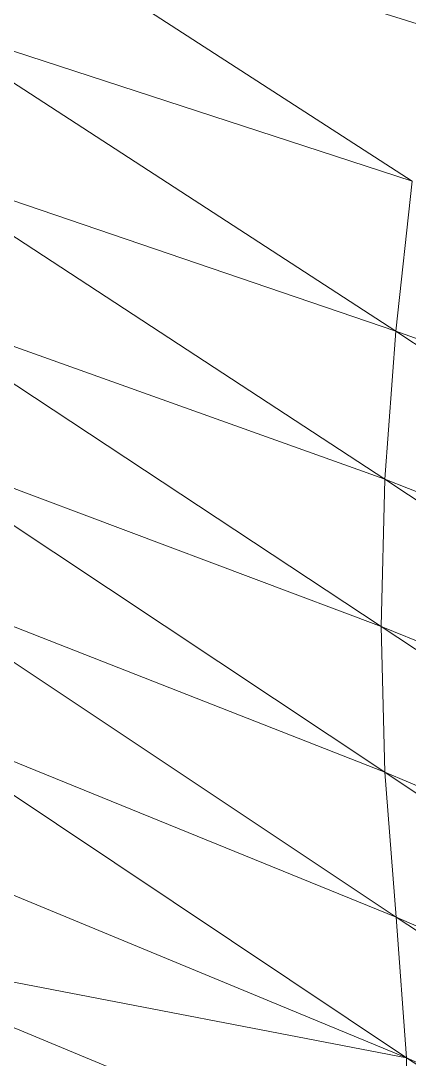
# Model space of a CAD drawing. Header units: millimetres. Extents: x -8591 to 7092, y -1621 to 14390.
# Drawn here: x -4589.29 to -4571.61, y 2818.39 to 2865.58 of the extents above; entities that cross this region are included whole.
import ezdxf

# ---------------------------------------------------------------- set-up
doc = ezdxf.new("R2010")
doc.units = ezdxf.units.MM
doc.layers.add('G-IMPT', color=8, linetype='Continuous', lineweight=9)
doc.layers.add('I-FURN', color=30, linetype='Continuous', lineweight=9)

# ---------------------------------------------------------------- blocks, each defined once
blk = doc.blocks.new('Artificial banana plant 1500mm - Family 4__C1-728657-Begane grond')
at = {"layer": 'G-IMPT'}
for p, q in [((-157.808, 208.346), (-179.254, 215.075)), ((-157.808, 208.346), (-179.254, 215.075)), ((-158.728, 201.418), (-179.245, 214.663)), ((-158.728, 201.418), (-179.245, 214.663)), ((-158.728, 201.418), (-180.705, 208.57)), ((-158.728, 201.418), (-180.705, 208.57)), ((-159.468, 194.604), (-180.799, 208.433)), ((-159.468, 194.604), (-180.799, 208.433)), ((-159.958, 187.871), (-181.998, 202.266)), ((-159.958, 187.871), (-181.998, 202.266)), ((-159.468, 194.604), (-181.998, 202.266)), ((-159.468, 194.604), (-181.998, 202.266)), ((-159.468, 194.604), (-158.728, 201.418)), ((-159.468, 194.604), (-158.728, 201.418)), ((-160.128, 181.183), (-182.458, 195.893)), ((-160.128, 181.183), (-182.458, 195.893)), ((-159.958, 187.871), (-182.423, 195.889)), ((-159.958, 187.871), (-182.423, 195.889)), ((-159.958, 187.871), (-159.468, 194.604)), ((-159.958, 187.871), (-159.468, 194.604)), ((-133.788, 177.59), (-159.468, 194.604)), ((-133.788, 177.59), (-159.468, 194.604)), ((-133.358, 185.063), (-159.468, 194.604)), ((-133.358, 185.063), (-159.468, 194.604)), ((-159.958, 174.555), (-182.728, 189.662)), ((-159.958, 174.555), (-182.728, 189.662)), ((-160.128, 181.183), (-182.728, 189.662)), ((-160.128, 181.183), (-182.728, 189.662)), ((-160.128, 181.183), (-159.958, 187.871)), ((-160.128, 181.183), (-159.958, 187.871)), ((-133.788, 170.482), (-159.958, 187.871)), ((-133.788, 170.482), (-159.958, 187.871)), ((-133.788, 177.59), (-159.958, 187.871)), ((-133.788, 177.59), (-159.958, 187.871)), ((-159.448, 167.977), (-182.778, 183.492)), ((-159.448, 167.977), (-182.778, 183.492)), ((-159.958, 174.555), (-182.778, 183.492)), ((-159.958, 174.555), (-182.778, 183.492)), ((-133.398, 163.361), (-160.128, 181.183)), ((-133.398, 163.361), (-160.128, 181.183)), ((-133.788, 170.482), (-160.128, 181.183)), ((-133.788, 170.482), (-160.128, 181.183)), ((-159.958, 174.555), (-160.128, 181.183)), ((-159.958, 174.555), (-160.128, 181.183)), ((-158.978, 161.577), (-182.668, 177.399)), ((-158.978, 161.577), (-182.668, 177.399)), ((-159.448, 167.977), (-182.668, 177.399)), ((-159.448, 167.977), (-182.668, 177.399)), ((-132.648, 156.347), (-159.958, 174.555)), ((-132.648, 156.347), (-159.958, 174.555)), ((-133.398, 163.361), (-159.958, 174.555)), ((-133.398, 163.361), (-159.958, 174.555)), ((-159.448, 167.977), (-159.958, 174.555)), ((-159.448, 167.977), (-159.958, 174.555)), ((-158.978, 161.577), (-180.479, 170.476)), ((-158.978, 161.577), (-180.479, 170.476)), ((-131.498, 149.504), (-159.448, 167.977)), ((-131.498, 149.504), (-159.448, 167.977)), ((-132.648, 156.347), (-159.448, 167.977)), ((-132.648, 156.347), (-159.448, 167.977)), ((-158.978, 161.577), (-159.448, 167.977)), ((-158.978, 161.577), (-159.448, 167.977)), ((-183.136, 166.24), (-158.978, 161.577)), ((-183.136, 166.24), (-158.978, 161.577)), ((-182.64, 165.337), (-158.978, 155.578)), ((-182.64, 165.337), (-158.978, 155.578)), ((-130.018, 142.891), (-158.978, 161.577)), ((-130.018, 142.891), (-158.978, 161.577)), ((-131.498, 149.504), (-158.978, 161.577)), ((-131.498, 149.504), (-158.978, 161.577)), ((-158.978, 155.578), (-158.978, 161.577)), ((-158.978, 155.578), (-158.978, 161.577))]:
    blk.add_line(p, q, dxfattribs=at)
blk = doc.blocks.new('Artificial banana plant 1500mm - Family 4__C2-728658-Begane grond')
blk.add_blockref('Artificial banana plant 1500mm - Family 4__C1-728657-Begane grond', (0, 0))
blk = doc.blocks.new('Artificial banana plant 1500mm - Family 4-728656-Begane grond')
blk.add_blockref('Artificial banana plant 1500mm - Family 4__C2-728658-Begane grond', (0, 0))
blk = doc.blocks.new('Artificial banana plant 1500mm - Ny märkning-728662-Begane grond')
blk.add_blockref('Artificial banana plant 1500mm - Family 4-728656-Begane grond', (0, 0))

msp = doc.modelspace()

# ---------------------------------------------------------------- block references
at = {"layer": 'I-FURN'}
msp.add_blockref('Artificial banana plant 1500mm - Ny märkning-728662-Begane grond', (-4412.758, 2656.875), dxfattribs=at)

doc.saveas('drawing.dxf')
